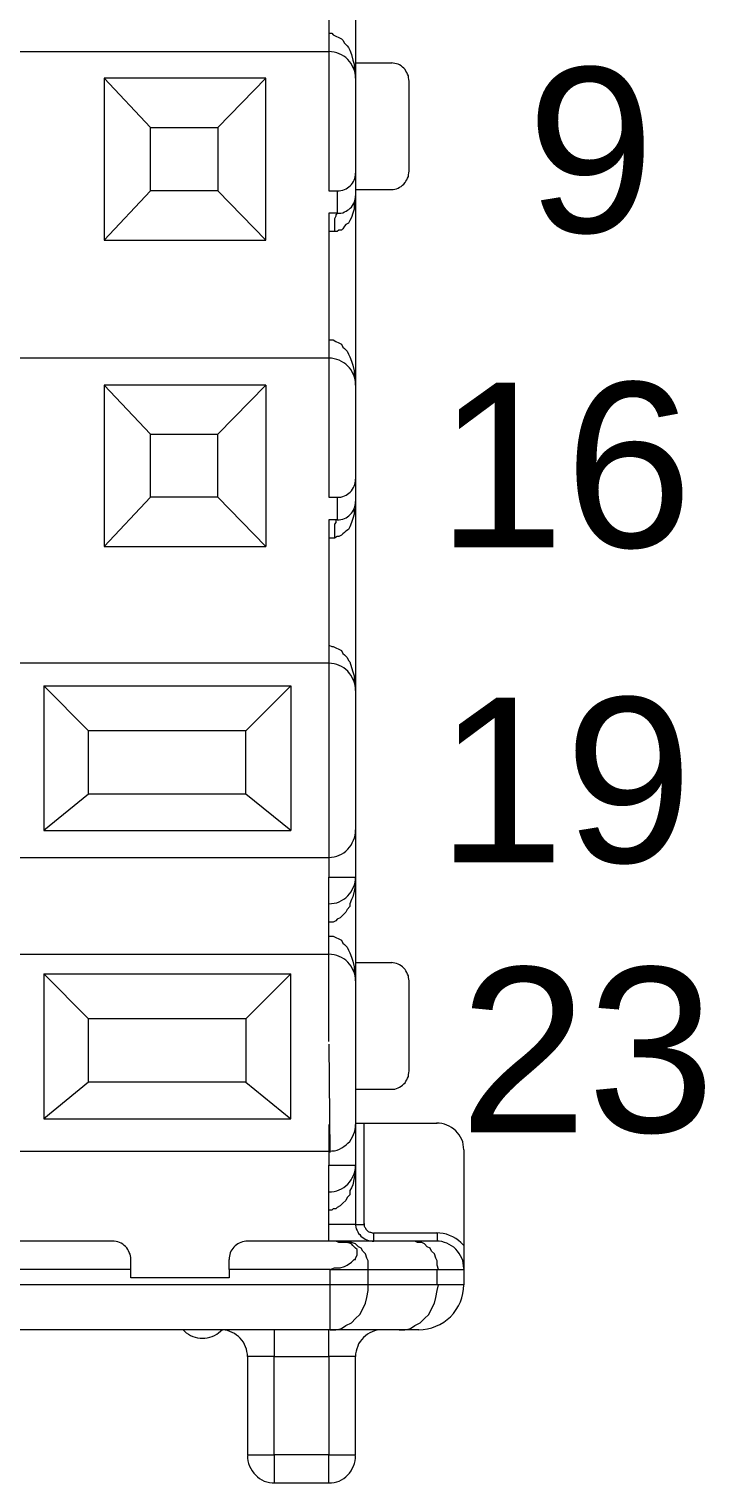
# Model space of a CAD drawing. Header units: inches. Extents: x 47316 to 59086, y 3141 to 11743.
# Drawn here: x 50875.87 to 50883.38, y 6402.54 to 6418.68 of the extents above; entities that cross this region are included whole.
import ezdxf

# ---------------------------------------------------------------- set-up
doc = ezdxf.new("R2010")
doc.units = ezdxf.units.IN
doc.header["$MEASUREMENT"] = 0
doc.styles.add('Arial_Style', font='arial.ttf')

msp = doc.modelspace()

# ---------------------------------------------------------------- linework, layer by layer
at = {"color": 0, "linetype": 'Continuous', "lineweight": 15}
for p, q in [((50879.2, 6420.026), (50879.2, 6416.888)), ((50879.497, 6419.838), (50879.497, 6409.218)), ((50879.2, 6418.638), (50879.231, 6418.638)), ((50879.231, 6418.638), (50879.247, 6418.622)), ((50879.247, 6418.622), (50879.278, 6418.606)), ((50879.278, 6418.606), (50879.309, 6418.591)), ((50879.309, 6418.591), (50879.34, 6418.575)), ((50879.34, 6418.575), (50879.356, 6418.56)), ((50879.356, 6418.56), (50879.372, 6418.528)), ((50879.372, 6418.528), (50879.403, 6418.497)), ((50859.21, 6418.435), (50879.2, 6418.435)), ((50879.228, 6418.432), (50879.2, 6418.435)), ((50879.257, 6418.429), (50879.228, 6418.432)), ((50879.286, 6418.422), (50879.257, 6418.429)), ((50879.314, 6418.411), (50879.286, 6418.422)), ((50879.34, 6418.398), (50879.314, 6418.411)), ((50879.364, 6418.385), (50879.34, 6418.398)), ((50879.387, 6418.367), (50879.364, 6418.385)), ((50879.411, 6418.346), (50879.387, 6418.367)), ((50879.403, 6418.497), (50879.418, 6418.481)), ((50879.418, 6418.481), (50879.434, 6418.45)), ((50879.434, 6418.45), (50879.45, 6418.403)), ((50879.45, 6418.403), (50879.465, 6418.341)), ((50879.429, 6418.325), (50879.411, 6418.346)), ((50879.447, 6418.302), (50879.429, 6418.325)), ((50879.46, 6418.276), (50879.447, 6418.302)), ((50879.473, 6418.25), (50879.46, 6418.276)), ((50879.465, 6418.341), (50879.481, 6418.294)), ((50879.484, 6418.224), (50879.473, 6418.25)), ((50879.481, 6418.294), (50879.481, 6418.247)), ((50879.481, 6418.247), (50879.497, 6418.216)), ((50879.491, 6418.195), (50879.484, 6418.224)), ((50879.497, 6418.31), (50879.903, 6418.31)), ((50879.497, 6418.216), (50879.497, 6418.169)), ((50879.913, 6418.307), (50879.895, 6418.31)), ((50879.931, 6418.304), (50879.913, 6418.307)), ((50879.952, 6418.299), (50879.931, 6418.304)), ((50879.968, 6418.294), (50879.952, 6418.299)), ((50879.986, 6418.286), (50879.968, 6418.294)), ((50880.002, 6418.276), (50879.986, 6418.286)), ((50880.017, 6418.263), (50880.002, 6418.276)), ((50880.033, 6418.25), (50880.017, 6418.263)), ((50880.046, 6418.234), (50880.033, 6418.25)), ((50880.056, 6418.218), (50880.046, 6418.234)), ((50880.067, 6418.203), (50880.056, 6418.218)), ((50880.075, 6418.185), (50880.067, 6418.203)), ((50878.497, 6418.138), (50876.7, 6418.138)), ((50876.7, 6418.138), (50877.215, 6417.591)), ((50876.7, 6418.138), (50876.7, 6416.341)), ((50878.497, 6418.138), (50877.965, 6417.591)), ((50878.497, 6416.341), (50878.497, 6418.138)), ((50879.494, 6418.166), (50879.491, 6418.195)), ((50879.497, 6418.138), (50879.494, 6418.166)), ((50879.497, 6418.169), (50879.497, 6418.138)), ((50880.083, 6418.164), (50880.075, 6418.185)), ((50880.085, 6418.145), (50880.083, 6418.164)), ((50880.088, 6418.125), (50880.085, 6418.145)), ((50880.09, 6418.106), (50880.088, 6418.125)), ((50880.09, 6417.106), (50880.09, 6418.106)), ((50877.215, 6417.591), (50877.965, 6417.591)), ((50877.215, 6416.888), (50877.215, 6417.591)), ((50877.965, 6417.591), (50877.965, 6416.888)), ((50879.497, 6417.065), (50879.497, 6417.083)), ((50880.083, 6417.047), (50880.085, 6417.067)), ((50880.085, 6417.067), (50880.088, 6417.086)), ((50880.088, 6417.086), (50880.09, 6417.106)), ((50879.372, 6416.903), (50879.39, 6416.911)), ((50879.39, 6416.911), (50879.405, 6416.922)), ((50879.405, 6416.922), (50879.421, 6416.932)), ((50879.421, 6416.932), (50879.437, 6416.945)), ((50879.437, 6416.945), (50879.45, 6416.958)), ((50879.45, 6416.958), (50879.463, 6416.974)), ((50879.463, 6416.974), (50879.473, 6416.992)), ((50879.473, 6416.992), (50879.481, 6417.007)), ((50879.481, 6417.007), (50879.489, 6417.026)), ((50879.489, 6417.026), (50879.491, 6417.044)), ((50879.491, 6417.044), (50879.497, 6417.065)), ((50879.913, 6416.903), (50879.931, 6416.906)), ((50879.931, 6416.906), (50879.952, 6416.911)), ((50879.952, 6416.911), (50879.968, 6416.919)), ((50879.968, 6416.919), (50879.986, 6416.927)), ((50879.986, 6416.927), (50880.002, 6416.937)), ((50880.002, 6416.937), (50880.017, 6416.95)), ((50880.017, 6416.95), (50880.033, 6416.963)), ((50880.033, 6416.963), (50880.046, 6416.979)), ((50880.046, 6416.979), (50880.056, 6416.994)), ((50880.056, 6416.994), (50880.067, 6417.01)), ((50880.067, 6417.01), (50880.075, 6417.028)), ((50880.075, 6417.028), (50880.083, 6417.047)), ((50877.215, 6416.888), (50876.7, 6416.341)), ((50877.965, 6416.888), (50877.215, 6416.888)), ((50877.965, 6416.888), (50878.497, 6416.341)), ((50879.2, 6416.888), (50879.293, 6416.888)), ((50879.293, 6416.888), (50879.314, 6416.888)), ((50879.293, 6416.888), (50879.293, 6416.638)), ((50879.314, 6416.888), (50879.333, 6416.89)), ((50879.333, 6416.89), (50879.353, 6416.895)), ((50879.353, 6416.895), (50879.372, 6416.903)), ((50879.473, 6416.742), (50879.481, 6416.757)), ((50879.481, 6416.757), (50879.489, 6416.776)), ((50879.497, 6416.763), (50879.481, 6416.731)), ((50879.489, 6416.776), (50879.491, 6416.794)), ((50879.491, 6416.794), (50879.497, 6416.815)), ((50879.497, 6416.903), (50879.903, 6416.903)), ((50879.497, 6416.841), (50879.497, 6416.794)), ((50879.497, 6416.815), (50879.497, 6416.833)), ((50879.497, 6416.794), (50879.497, 6416.763)), ((50879.895, 6416.903), (50879.913, 6416.903)), ((50879.293, 6416.638), (50879.2, 6416.638)), ((50879.2, 6416.638), (50879.2, 6413.484)), ((50879.278, 6416.606), (50879.262, 6416.575)), ((50879.293, 6416.638), (50879.278, 6416.622)), ((50879.278, 6416.622), (50879.278, 6416.606)), ((50879.293, 6416.638), (50879.314, 6416.638)), ((50879.314, 6416.638), (50879.333, 6416.64)), ((50879.333, 6416.64), (50879.353, 6416.645)), ((50879.353, 6416.645), (50879.372, 6416.653)), ((50879.372, 6416.653), (50879.39, 6416.661)), ((50879.39, 6416.661), (50879.405, 6416.672)), ((50879.405, 6416.672), (50879.421, 6416.682)), ((50879.421, 6416.682), (50879.437, 6416.695)), ((50879.45, 6416.591), (50879.434, 6416.56)), ((50879.437, 6416.695), (50879.45, 6416.708)), ((50879.45, 6416.708), (50879.463, 6416.724)), ((50879.465, 6416.638), (50879.45, 6416.591)), ((50879.463, 6416.724), (50879.473, 6416.742)), ((50879.481, 6416.685), (50879.465, 6416.638)), ((50879.481, 6416.731), (50879.481, 6416.685)), ((50879.262, 6416.435), (50879.2, 6416.435)), ((50879.262, 6416.575), (50879.262, 6416.544)), ((50879.262, 6416.544), (50879.262, 6416.513)), ((50879.262, 6416.513), (50879.262, 6416.435)), ((50879.293, 6416.435), (50879.262, 6416.435)), ((50879.309, 6416.45), (50879.293, 6416.435)), ((50879.34, 6416.45), (50879.309, 6416.45)), ((50879.356, 6416.466), (50879.34, 6416.45)), ((50879.372, 6416.497), (50879.356, 6416.466)), ((50879.387, 6416.513), (50879.372, 6416.497)), ((50879.418, 6416.528), (50879.387, 6416.513)), ((50879.434, 6416.56), (50879.418, 6416.528)), ((50876.7, 6416.341), (50878.497, 6416.341)), ((50879.2, 6415.231), (50879.231, 6415.231)), ((50879.231, 6415.231), (50879.247, 6415.231)), ((50879.247, 6415.231), (50879.278, 6415.216)), ((50879.278, 6415.216), (50879.309, 6415.2)), ((50879.309, 6415.2), (50879.34, 6415.185)), ((50879.34, 6415.185), (50879.356, 6415.153)), ((50879.356, 6415.153), (50879.372, 6415.138)), ((50879.372, 6415.138), (50879.403, 6415.106)), ((50879.2, 6415.028), (50859.21, 6415.028)), ((50879.228, 6415.028), (50879.2, 6415.028)), ((50879.257, 6415.023), (50879.228, 6415.028)), ((50879.286, 6415.015), (50879.257, 6415.023)), ((50879.314, 6415.007), (50879.286, 6415.015)), ((50879.34, 6414.994), (50879.314, 6415.007)), ((50879.364, 6414.979), (50879.34, 6414.994)), ((50879.387, 6414.961), (50879.364, 6414.979)), ((50879.403, 6415.106), (50879.418, 6415.075)), ((50879.418, 6415.075), (50879.434, 6415.044)), ((50879.434, 6415.044), (50879.45, 6414.997)), ((50879.45, 6414.997), (50879.465, 6414.95)), ((50879.411, 6414.942), (50879.387, 6414.961)), ((50879.429, 6414.922), (50879.411, 6414.942)), ((50879.447, 6414.898), (50879.429, 6414.922)), ((50879.46, 6414.872), (50879.447, 6414.898)), ((50879.473, 6414.846), (50879.46, 6414.872)), ((50879.465, 6414.95), (50879.481, 6414.888)), ((50879.484, 6414.817), (50879.473, 6414.846)), ((50879.481, 6414.888), (50879.481, 6414.856)), ((50879.481, 6414.856), (50879.497, 6414.81)), ((50879.491, 6414.791), (50879.484, 6414.817)), ((50879.497, 6414.81), (50879.497, 6414.778)), ((50878.497, 6414.731), (50876.7, 6414.731)), ((50876.7, 6414.731), (50877.215, 6414.185)), ((50876.7, 6414.731), (50876.7, 6412.937)), ((50877.965, 6414.185), (50878.497, 6414.731)), ((50878.497, 6414.731), (50878.497, 6412.937)), ((50879.494, 6414.763), (50879.491, 6414.791)), ((50879.497, 6414.731), (50879.494, 6414.763)), ((50879.497, 6414.778), (50879.497, 6414.731)), ((50877.215, 6414.185), (50877.965, 6414.185)), ((50877.215, 6413.484), (50877.215, 6414.185)), ((50877.965, 6413.484), (50877.965, 6414.185)), ((50879.497, 6413.666), (50879.497, 6413.687)), ((50879.39, 6413.507), (50879.405, 6413.518)), ((50879.405, 6413.518), (50879.421, 6413.528)), ((50879.421, 6413.528), (50879.437, 6413.541)), ((50879.437, 6413.541), (50879.45, 6413.557)), ((50879.45, 6413.557), (50879.463, 6413.573)), ((50879.463, 6413.573), (50879.473, 6413.591)), ((50879.473, 6413.591), (50879.481, 6413.609)), ((50879.481, 6413.609), (50879.489, 6413.627)), ((50879.489, 6413.627), (50879.491, 6413.645)), ((50879.491, 6413.645), (50879.497, 6413.666)), ((50877.215, 6413.484), (50876.7, 6412.937)), ((50877.965, 6413.484), (50877.215, 6413.484)), ((50878.497, 6412.937), (50877.965, 6413.484)), ((50879.2, 6413.484), (50879.293, 6413.484)), ((50879.293, 6413.484), (50879.314, 6413.484)), ((50879.293, 6413.484), (50879.293, 6413.234)), ((50879.314, 6413.484), (50879.333, 6413.487)), ((50879.333, 6413.487), (50879.353, 6413.492)), ((50879.353, 6413.492), (50879.372, 6413.5)), ((50879.372, 6413.5), (50879.39, 6413.507)), ((50879.473, 6413.341), (50879.481, 6413.359)), ((50879.481, 6413.359), (50879.489, 6413.377)), ((50879.497, 6413.359), (50879.481, 6413.328)), ((50879.489, 6413.377), (50879.491, 6413.395)), ((50879.491, 6413.395), (50879.497, 6413.416)), ((50879.497, 6413.437), (50879.497, 6413.406)), ((50879.497, 6413.416), (50879.497, 6413.437)), ((50879.497, 6413.406), (50879.497, 6413.359)), ((50879.293, 6413.234), (50879.2, 6413.234)), ((50879.2, 6413.234), (50879.2, 6409.265)), ((50879.278, 6413.203), (50879.262, 6413.187)), ((50879.293, 6413.234), (50879.278, 6413.234)), ((50879.278, 6413.234), (50879.278, 6413.218)), ((50879.278, 6413.218), (50879.278, 6413.203)), ((50879.293, 6413.234), (50879.314, 6413.234)), ((50879.314, 6413.234), (50879.333, 6413.237)), ((50879.333, 6413.237), (50879.353, 6413.242)), ((50879.353, 6413.242), (50879.372, 6413.25)), ((50879.372, 6413.25), (50879.39, 6413.257)), ((50879.39, 6413.257), (50879.405, 6413.268)), ((50879.405, 6413.268), (50879.421, 6413.278)), ((50879.421, 6413.278), (50879.437, 6413.291)), ((50879.45, 6413.203), (50879.434, 6413.156)), ((50879.437, 6413.291), (50879.45, 6413.307)), ((50879.45, 6413.307), (50879.463, 6413.323)), ((50879.465, 6413.25), (50879.45, 6413.203)), ((50879.463, 6413.323), (50879.473, 6413.341)), ((50879.481, 6413.297), (50879.465, 6413.25)), ((50879.481, 6413.328), (50879.481, 6413.297)), ((50879.262, 6413.031), (50879.2, 6413.031)), ((50879.262, 6413.187), (50879.262, 6413.172)), ((50879.262, 6413.172), (50879.262, 6413.14)), ((50879.262, 6413.14), (50879.262, 6413.125)), ((50879.262, 6413.125), (50879.262, 6413.093)), ((50879.262, 6413.093), (50879.262, 6413.062)), ((50879.262, 6413.062), (50879.262, 6413.031)), ((50879.293, 6413.047), (50879.262, 6413.031)), ((50879.309, 6413.047), (50879.293, 6413.047)), ((50879.34, 6413.062), (50879.309, 6413.047)), ((50879.356, 6413.078), (50879.34, 6413.062)), ((50879.372, 6413.093), (50879.356, 6413.078)), ((50879.387, 6413.109), (50879.372, 6413.093)), ((50879.418, 6413.125), (50879.387, 6413.109)), ((50879.434, 6413.156), (50879.418, 6413.125)), ((50876.7, 6412.937), (50878.497, 6412.937)), ((50879.2, 6411.843), (50879.231, 6411.828)), ((50879.231, 6411.828), (50879.247, 6411.828)), ((50879.247, 6411.828), (50879.278, 6411.812)), ((50879.278, 6411.812), (50879.309, 6411.797)), ((50879.309, 6411.797), (50879.34, 6411.781)), ((50879.34, 6411.781), (50879.356, 6411.75)), ((50879.356, 6411.75), (50879.372, 6411.734)), ((50879.2, 6411.64), (50875.593, 6411.64)), ((50879.228, 6411.638), (50879.2, 6411.64)), ((50879.257, 6411.635), (50879.228, 6411.638)), ((50879.286, 6411.627), (50879.257, 6411.635)), ((50879.314, 6411.617), (50879.286, 6411.627)), ((50879.34, 6411.604), (50879.314, 6411.617)), ((50879.364, 6411.588), (50879.34, 6411.604)), ((50879.387, 6411.57), (50879.364, 6411.588)), ((50879.372, 6411.734), (50879.403, 6411.703)), ((50879.403, 6411.703), (50879.418, 6411.672)), ((50879.418, 6411.672), (50879.434, 6411.656)), ((50879.434, 6411.656), (50879.45, 6411.593)), ((50879.45, 6411.593), (50879.465, 6411.547)), ((50879.411, 6411.552), (50879.387, 6411.57)), ((50879.429, 6411.528), (50879.411, 6411.552)), ((50879.447, 6411.505), (50879.429, 6411.528)), ((50879.46, 6411.479), (50879.447, 6411.505)), ((50879.473, 6411.453), (50879.46, 6411.479)), ((50879.465, 6411.547), (50879.481, 6411.5)), ((50879.484, 6411.424), (50879.473, 6411.453)), ((50879.481, 6411.5), (50879.481, 6411.453)), ((50879.481, 6411.453), (50879.497, 6411.422)), ((50879.491, 6411.395), (50879.484, 6411.424)), ((50879.497, 6411.422), (50879.497, 6411.375)), ((50876.528, 6410.89), (50876.03, 6411.39)), ((50876.03, 6411.39), (50878.778, 6411.39)), ((50876.03, 6411.39), (50876.03, 6409.781)), ((50878.278, 6410.89), (50878.778, 6411.39)), ((50878.778, 6411.39), (50878.778, 6409.781)), ((50879.494, 6411.364), (50879.491, 6411.395)), ((50879.497, 6411.336), (50879.494, 6411.364)), ((50879.497, 6411.375), (50879.497, 6411.343)), ((50878.278, 6410.89), (50876.528, 6410.89)), ((50876.528, 6410.187), (50876.528, 6410.89)), ((50878.278, 6410.187), (50878.278, 6410.89)), ((50876.528, 6410.187), (50876.03, 6409.781)), ((50878.278, 6410.187), (50876.528, 6410.187)), ((50878.778, 6409.781), (50878.278, 6410.187)), ((50876.03, 6409.781), (50878.778, 6409.781)), ((50879.447, 6409.619), (50879.46, 6409.645)), ((50879.46, 6409.645), (50879.473, 6409.674)), ((50879.473, 6409.674), (50879.484, 6409.7)), ((50879.484, 6409.7), (50879.491, 6409.729)), ((50879.491, 6409.729), (50879.494, 6409.76)), ((50879.494, 6409.76), (50879.497, 6409.789)), ((50875.593, 6409.484), (50879.2, 6409.484)), ((50879.2, 6409.484), (50879.228, 6409.487)), ((50879.228, 6409.487), (50879.257, 6409.492)), ((50879.257, 6409.492), (50879.286, 6409.497)), ((50879.286, 6409.497), (50879.314, 6409.507)), ((50879.314, 6409.507), (50879.34, 6409.52)), ((50879.34, 6409.52), (50879.364, 6409.536)), ((50879.364, 6409.536), (50879.387, 6409.554)), ((50879.387, 6409.554), (50879.411, 6409.575)), ((50879.411, 6409.575), (50879.429, 6409.596)), ((50879.429, 6409.596), (50879.447, 6409.619)), ((50879.2, 6409.265), (50879.497, 6409.265)), ((50879.2, 6408.408), (50879.2, 6409.265)), ((50879.473, 6409.153), (50879.484, 6409.179)), ((50879.497, 6409.187), (50879.481, 6409.109)), ((50879.484, 6409.179), (50879.491, 6409.208)), ((50879.491, 6409.208), (50879.494, 6409.237)), ((50879.494, 6409.237), (50879.497, 6409.265)), ((50879.497, 6409.265), (50879.497, 6409.187)), ((50879.497, 6409.265), (50879.497, 6406.018)), ((50879.314, 6408.992), (50879.34, 6409.005)), ((50879.34, 6409.005), (50879.364, 6409.02)), ((50879.364, 6409.02), (50879.387, 6409.036)), ((50879.387, 6409.036), (50879.411, 6409.057)), ((50879.411, 6409.057), (50879.429, 6409.078)), ((50879.429, 6409.078), (50879.447, 6409.101)), ((50879.45, 6409.015), (50879.434, 6408.968)), ((50879.447, 6409.101), (50879.46, 6409.127)), ((50879.465, 6409.047), (50879.45, 6409.015)), ((50879.46, 6409.127), (50879.473, 6409.153)), ((50879.481, 6409.109), (50879.465, 6409.047)), ((50879.2, 6408.968), (50879.228, 6408.971)), ((50879.228, 6408.971), (50879.257, 6408.976)), ((50879.257, 6408.976), (50879.286, 6408.981)), ((50879.286, 6408.981), (50879.314, 6408.992)), ((50879.356, 6408.843), (50879.325, 6408.812)), ((50879.387, 6408.875), (50879.356, 6408.843)), ((50879.403, 6408.906), (50879.387, 6408.875)), ((50879.434, 6408.937), (50879.403, 6408.906)), ((50879.434, 6408.968), (50879.434, 6408.937)), ((50879.215, 6408.765), (50879.2, 6408.765)), ((50879.231, 6408.765), (50879.215, 6408.765)), ((50879.247, 6408.765), (50879.231, 6408.765)), ((50879.278, 6408.781), (50879.247, 6408.765)), ((50879.293, 6408.797), (50879.278, 6408.781)), ((50879.325, 6408.812), (50879.293, 6408.797)), ((50879.2, 6408.609), (50879.231, 6408.609)), ((50879.231, 6408.609), (50879.247, 6408.609)), ((50879.247, 6408.609), (50879.278, 6408.596)), ((50879.278, 6408.596), (50879.309, 6408.58)), ((50879.309, 6408.58), (50879.34, 6408.565)), ((50879.34, 6408.565), (50879.356, 6408.533)), ((50879.356, 6408.533), (50879.372, 6408.518)), ((50879.372, 6408.518), (50879.403, 6408.487)), ((50872.702, 6408.408), (50879.2, 6408.408)), ((50879.228, 6408.406), (50879.2, 6408.408)), ((50879.2, 6407.44), (50879.2, 6408.408)), ((50879.257, 6408.401), (50879.228, 6408.406)), ((50879.286, 6408.395), (50879.257, 6408.401)), ((50879.314, 6408.385), (50879.286, 6408.395)), ((50879.34, 6408.372), (50879.314, 6408.385)), ((50879.364, 6408.356), (50879.34, 6408.372)), ((50879.387, 6408.341), (50879.364, 6408.356)), ((50879.403, 6408.487), (50879.418, 6408.455)), ((50879.418, 6408.455), (50879.434, 6408.424)), ((50879.434, 6408.424), (50879.45, 6408.377)), ((50879.45, 6408.377), (50879.465, 6408.33)), ((50876.528, 6407.69), (50876.03, 6408.19)), ((50876.03, 6408.19), (50878.778, 6408.19)), ((50876.03, 6408.19), (50876.03, 6406.58)), ((50878.778, 6408.19), (50878.278, 6407.69)), ((50878.778, 6406.58), (50878.778, 6408.19)), ((50879.411, 6408.32), (50879.387, 6408.341)), ((50879.429, 6408.299), (50879.411, 6408.32)), ((50879.447, 6408.276), (50879.429, 6408.299)), ((50879.46, 6408.25), (50879.447, 6408.276)), ((50879.473, 6408.224), (50879.46, 6408.25)), ((50879.465, 6408.33), (50879.481, 6408.268)), ((50879.484, 6408.198), (50879.473, 6408.224)), ((50879.481, 6408.268), (50879.481, 6408.237)), ((50879.481, 6408.237), (50879.497, 6408.19)), ((50879.491, 6408.169), (50879.484, 6408.198)), ((50879.497, 6408.315), (50879.903, 6408.315)), ((50879.497, 6408.19), (50879.497, 6408.158)), ((50879.913, 6408.312), (50879.895, 6408.315)), ((50879.931, 6408.31), (50879.913, 6408.312)), ((50879.952, 6408.304), (50879.931, 6408.31)), ((50879.968, 6408.299), (50879.952, 6408.304)), ((50879.986, 6408.289), (50879.968, 6408.299)), ((50880.002, 6408.278), (50879.986, 6408.289)), ((50880.017, 6408.268), (50880.002, 6408.278)), ((50880.033, 6408.255), (50880.017, 6408.268)), ((50880.046, 6408.239), (50880.033, 6408.255)), ((50880.056, 6408.224), (50880.046, 6408.239)), ((50880.067, 6408.205), (50880.056, 6408.224)), ((50880.075, 6408.187), (50880.067, 6408.205)), ((50880.083, 6408.169), (50880.075, 6408.187)), ((50879.494, 6408.14), (50879.491, 6408.169)), ((50879.497, 6408.112), (50879.494, 6408.14)), ((50879.497, 6408.158), (50879.497, 6408.112)), ((50880.085, 6408.151), (50880.083, 6408.169)), ((50880.088, 6408.13), (50880.085, 6408.151)), ((50880.09, 6408.112), (50880.088, 6408.13)), ((50880.09, 6407.112), (50880.09, 6408.112)), ((50878.278, 6407.69), (50876.528, 6407.69)), ((50876.528, 6406.987), (50876.528, 6407.69)), ((50878.278, 6407.69), (50878.278, 6406.987)), ((50879.2, 6407.408), (50879.21, 6406.208)), ((50880.083, 6407.052), (50880.085, 6407.073)), ((50880.085, 6407.073), (50880.088, 6407.091)), ((50880.088, 6407.091), (50880.09, 6407.112)), ((50876.528, 6406.987), (50876.03, 6406.58)), ((50878.278, 6406.987), (50876.528, 6406.987)), ((50878.278, 6406.987), (50878.778, 6406.58)), ((50879.497, 6406.908), (50879.903, 6406.908)), ((50879.895, 6406.908), (50879.913, 6406.908)), ((50879.913, 6406.908), (50879.931, 6406.911)), ((50879.931, 6406.911), (50879.952, 6406.916)), ((50879.952, 6406.916), (50879.968, 6406.924)), ((50879.968, 6406.924), (50879.986, 6406.932)), ((50879.986, 6406.932), (50880.002, 6406.942)), ((50880.002, 6406.942), (50880.017, 6406.955)), ((50880.017, 6406.955), (50880.033, 6406.968)), ((50880.033, 6406.968), (50880.046, 6406.981)), ((50880.046, 6406.981), (50880.056, 6406.997)), ((50880.056, 6406.997), (50880.067, 6407.015)), ((50880.067, 6407.015), (50880.075, 6407.033)), ((50880.075, 6407.033), (50880.083, 6407.052)), ((50876.03, 6406.58), (50878.778, 6406.58)), ((50879.2, 6406.518), (50879.2, 6406.065)), ((50879.473, 6406.406), (50879.484, 6406.432)), ((50879.484, 6406.432), (50879.491, 6406.461)), ((50879.491, 6406.461), (50879.494, 6406.489)), ((50879.494, 6406.489), (50879.497, 6406.518)), ((50879.497, 6406.533), (50880.403, 6406.533)), ((50879.59, 6405.408), (50879.59, 6406.533)), ((50880.424, 6406.531), (50880.395, 6406.533)), ((50880.455, 6406.528), (50880.424, 6406.531)), ((50880.484, 6406.52), (50880.455, 6406.528)), ((50880.51, 6406.51), (50880.484, 6406.52)), ((50880.538, 6406.497), (50880.51, 6406.51)), ((50880.564, 6406.484), (50880.538, 6406.497)), ((50880.588, 6406.466), (50880.564, 6406.484)), ((50880.609, 6406.448), (50880.588, 6406.466)), ((50880.629, 6406.424), (50880.609, 6406.448)), ((50880.648, 6406.401), (50880.629, 6406.424)), ((50879.317, 6406.244), (50879.343, 6406.257)), ((50879.343, 6406.257), (50879.366, 6406.273)), ((50879.366, 6406.273), (50879.39, 6406.291)), ((50879.39, 6406.291), (50879.411, 6406.31)), ((50879.411, 6406.31), (50879.431, 6406.33)), ((50879.431, 6406.33), (50879.447, 6406.354)), ((50879.447, 6406.354), (50879.463, 6406.38)), ((50879.463, 6406.38), (50879.473, 6406.406)), ((50880.663, 6406.377), (50880.648, 6406.401)), ((50880.676, 6406.351), (50880.663, 6406.377)), ((50880.687, 6406.323), (50880.676, 6406.351)), ((50880.692, 6406.294), (50880.687, 6406.323)), ((50880.697, 6406.265), (50880.692, 6406.294)), ((50880.7, 6406.237), (50880.697, 6406.265)), ((50872.702, 6406.221), (50879.2, 6406.221)), ((50879.205, 6406.221), (50879.234, 6406.224)), ((50879.234, 6406.224), (50879.262, 6406.226)), ((50879.262, 6406.226), (50879.291, 6406.234)), ((50879.291, 6406.234), (50879.317, 6406.244)), ((50880.7, 6406.237), (50880.7, 6404.737)), ((50879.2, 6405.221), (50879.2, 6406.065)), ((50879.2, 6406.065), (50879.497, 6406.065)), ((50879.447, 6405.901), (50879.46, 6405.924)), ((50879.46, 6405.924), (50879.473, 6405.95)), ((50879.481, 6405.924), (50879.465, 6405.846)), ((50879.473, 6405.95), (50879.484, 6405.979)), ((50879.497, 6405.987), (50879.481, 6405.924)), ((50879.484, 6405.979), (50879.491, 6406.007)), ((50879.491, 6406.007), (50879.494, 6406.036)), ((50879.494, 6406.036), (50879.497, 6406.065)), ((50879.497, 6406.065), (50879.497, 6405.987)), ((50879.497, 6406.065), (50879.497, 6405.408)), ((50879.2, 6405.768), (50879.228, 6405.77)), ((50879.228, 6405.77), (50879.257, 6405.773)), ((50879.257, 6405.773), (50879.286, 6405.781)), ((50879.286, 6405.781), (50879.314, 6405.791)), ((50879.314, 6405.791), (50879.34, 6405.802)), ((50879.34, 6405.802), (50879.364, 6405.817)), ((50879.364, 6405.817), (50879.387, 6405.836)), ((50879.387, 6405.836), (50879.411, 6405.854)), ((50879.411, 6405.854), (50879.429, 6405.877)), ((50879.429, 6405.877), (50879.447, 6405.901)), ((50879.45, 6405.815), (50879.434, 6405.783)), ((50879.434, 6405.783), (50879.434, 6405.737)), ((50879.465, 6405.846), (50879.45, 6405.815)), ((50879.325, 6405.612), (50879.293, 6405.596)), ((50879.356, 6405.643), (50879.325, 6405.612)), ((50879.387, 6405.674), (50879.356, 6405.643)), ((50879.403, 6405.705), (50879.387, 6405.674)), ((50879.434, 6405.737), (50879.403, 6405.705)), ((50879.215, 6405.565), (50879.2, 6405.565)), ((50879.231, 6405.565), (50879.215, 6405.565)), ((50879.247, 6405.58), (50879.231, 6405.565)), ((50879.278, 6405.58), (50879.247, 6405.58)), ((50879.293, 6405.596), (50879.278, 6405.58)), ((50879.497, 6405.408), (50879.2, 6405.408)), ((50879.497, 6405.416), (50879.497, 6405.398)), ((50879.497, 6405.408), (50879.59, 6405.408)), ((50879.497, 6405.398), (50879.499, 6405.377)), ((50879.499, 6405.377), (50879.504, 6405.359)), ((50879.504, 6405.359), (50879.512, 6405.341)), ((50879.512, 6405.341), (50879.52, 6405.325)), ((50879.52, 6405.325), (50879.53, 6405.307)), ((50879.53, 6405.307), (50879.543, 6405.294)), ((50879.543, 6405.294), (50879.556, 6405.278)), ((50879.556, 6405.278), (50879.569, 6405.265)), ((50879.59, 6405.416), (50879.59, 6405.406)), ((50879.59, 6405.406), (50879.593, 6405.398)), ((50879.593, 6405.398), (50879.593, 6405.388)), ((50879.593, 6405.388), (50879.596, 6405.38)), ((50879.596, 6405.38), (50879.601, 6405.372)), ((50879.601, 6405.372), (50879.606, 6405.364)), ((50879.606, 6405.364), (50879.611, 6405.356)), ((50879.611, 6405.356), (50879.616, 6405.349)), ((50879.616, 6405.349), (50879.624, 6405.341)), ((50879.624, 6405.341), (50879.629, 6405.336)), ((50879.629, 6405.336), (50879.637, 6405.33)), ((50879.637, 6405.33), (50879.645, 6405.325)), ((50879.645, 6405.325), (50879.655, 6405.323)), ((50879.655, 6405.323), (50879.663, 6405.32)), ((50879.663, 6405.32), (50879.674, 6405.317)), ((50879.674, 6405.317), (50879.681, 6405.315)), ((50879.681, 6405.315), (50879.692, 6405.315)), ((50879.7, 6405.221), (50879.7, 6405.315)), ((50879.7, 6405.315), (50880.403, 6405.315)), ((50880.431, 6405.312), (50880.395, 6405.315)), ((50880.403, 6405.315), (50880.403, 6405.221)), ((50880.471, 6405.307), (50880.431, 6405.312)), ((50880.507, 6405.299), (50880.471, 6405.307)), ((50880.541, 6405.286), (50880.507, 6405.299)), ((50880.577, 6405.27), (50880.541, 6405.286)), ((50876.793, 6405.221), (50874.796, 6405.221)), ((50876.814, 6405.221), (50876.793, 6405.221)), ((50876.835, 6405.218), (50876.814, 6405.221)), ((50876.853, 6405.213), (50876.835, 6405.218)), ((50876.872, 6405.205), (50876.853, 6405.213)), ((50876.89, 6405.198), (50876.872, 6405.205)), ((50876.908, 6405.187), (50876.89, 6405.198)), ((50876.924, 6405.174), (50876.908, 6405.187)), ((50876.937, 6405.161), (50876.924, 6405.174)), ((50876.952, 6405.148), (50876.937, 6405.161)), ((50876.963, 6405.13), (50876.952, 6405.148)), ((50876.973, 6405.114), (50876.963, 6405.13)), ((50878.122, 6405.125), (50878.111, 6405.109)), ((50878.132, 6405.14), (50878.122, 6405.125)), ((50878.142, 6405.156), (50878.132, 6405.14)), ((50878.158, 6405.169), (50878.142, 6405.156)), ((50878.171, 6405.179), (50878.158, 6405.169)), ((50878.187, 6405.19), (50878.171, 6405.179)), ((50878.202, 6405.2), (50878.187, 6405.19)), ((50878.221, 6405.208), (50878.202, 6405.2)), ((50878.239, 6405.213), (50878.221, 6405.208)), ((50878.257, 6405.218), (50878.239, 6405.213)), ((50878.275, 6405.221), (50878.257, 6405.218)), ((50878.293, 6405.221), (50878.275, 6405.221)), ((50880.403, 6405.221), (50878.293, 6405.221)), ((50879.278, 6405.221), (50879.215, 6405.221)), ((50879.309, 6405.205), (50879.278, 6405.221)), ((50879.34, 6405.205), (50879.309, 6405.205)), ((50879.372, 6405.205), (50879.34, 6405.205)), ((50879.403, 6405.205), (50879.372, 6405.205)), ((50879.418, 6405.205), (50879.387, 6405.221)), ((50879.45, 6405.19), (50879.403, 6405.205)), ((50879.45, 6405.205), (50879.418, 6405.205)), ((50879.497, 6405.19), (50879.45, 6405.205)), ((50879.465, 6405.174), (50879.45, 6405.19)), ((50879.481, 6405.158), (50879.465, 6405.174)), ((50879.497, 6405.143), (50879.481, 6405.158)), ((50879.528, 6405.158), (50879.497, 6405.19)), ((50879.512, 6405.127), (50879.497, 6405.143)), ((50879.512, 6405.096), (50879.512, 6405.127)), ((50879.559, 6405.143), (50879.528, 6405.158)), ((50879.575, 6405.112), (50879.559, 6405.143)), ((50879.569, 6405.265), (50879.588, 6405.255)), ((50879.588, 6405.255), (50879.603, 6405.244)), ((50879.603, 6405.244), (50879.622, 6405.237)), ((50879.622, 6405.237), (50879.64, 6405.229)), ((50879.64, 6405.229), (50879.661, 6405.226)), ((50879.661, 6405.226), (50879.679, 6405.221)), ((50879.679, 6405.221), (50879.7, 6405.221)), ((50880.184, 6405.205), (50880.153, 6405.221)), ((50880.231, 6405.205), (50880.184, 6405.205)), ((50880.262, 6405.19), (50880.231, 6405.205)), ((50880.293, 6405.158), (50880.262, 6405.19)), ((50880.325, 6405.143), (50880.293, 6405.158)), ((50880.34, 6405.112), (50880.325, 6405.143)), ((50880.424, 6405.221), (50880.395, 6405.221)), ((50880.455, 6405.216), (50880.424, 6405.221)), ((50880.484, 6405.208), (50880.455, 6405.216)), ((50880.51, 6405.198), (50880.484, 6405.208)), ((50880.538, 6405.185), (50880.51, 6405.198)), ((50880.564, 6405.169), (50880.538, 6405.185)), ((50880.588, 6405.153), (50880.564, 6405.169)), ((50880.609, 6405.252), (50880.577, 6405.27)), ((50880.609, 6405.132), (50880.588, 6405.153)), ((50880.64, 6405.229), (50880.609, 6405.252)), ((50880.629, 6405.109), (50880.609, 6405.132)), ((50880.668, 6405.205), (50880.64, 6405.229)), ((50880.694, 6405.177), (50880.668, 6405.205)), ((50876.981, 6405.096), (50876.973, 6405.114)), ((50876.989, 6405.078), (50876.981, 6405.096)), ((50876.994, 6405.057), (50876.989, 6405.078)), ((50876.997, 6405.039), (50876.994, 6405.057)), ((50876.997, 6405.018), (50876.997, 6405.039)), ((50876.997, 6404.815), (50876.997, 6405.018)), ((50878.093, 6405.054), (50878.09, 6405.036)), ((50878.09, 6405.036), (50878.09, 6405.018)), ((50878.09, 6404.908), (50878.09, 6405.018)), ((50878.098, 6405.073), (50878.093, 6405.054)), ((50878.103, 6405.091), (50878.098, 6405.073)), ((50878.111, 6405.109), (50878.103, 6405.091)), ((50879.372, 6404.94), (50879.403, 6404.955)), ((50879.403, 6404.955), (50879.45, 6404.987)), ((50879.45, 6404.987), (50879.465, 6405.002)), ((50879.465, 6405.002), (50879.481, 6405.018)), ((50879.481, 6405.018), (50879.497, 6405.018)), ((50879.497, 6405.033), (50879.512, 6405.065)), ((50879.497, 6405.018), (50879.497, 6405.033)), ((50879.512, 6405.08), (50879.512, 6405.096)), ((50879.512, 6405.065), (50879.512, 6405.08)), ((50879.606, 6405.08), (50879.575, 6405.112)), ((50879.622, 6405.033), (50879.606, 6405.08)), ((50879.637, 6405.002), (50879.622, 6405.033)), ((50879.637, 6404.955), (50879.637, 6405.002)), ((50879.637, 6404.908), (50879.637, 6404.955)), ((50880.372, 6405.08), (50880.34, 6405.112)), ((50880.387, 6405.033), (50880.372, 6405.08)), ((50880.403, 6405.002), (50880.387, 6405.033)), ((50880.403, 6404.955), (50880.403, 6405.002)), ((50880.418, 6404.908), (50880.403, 6404.955)), ((50880.648, 6405.086), (50880.629, 6405.109)), ((50880.663, 6405.06), (50880.648, 6405.086)), ((50880.676, 6405.033), (50880.663, 6405.06)), ((50880.687, 6405.005), (50880.676, 6405.033)), ((50880.692, 6404.976), (50880.687, 6405.005)), ((50880.697, 6404.948), (50880.692, 6404.976)), ((50876.997, 6404.908), (50874.593, 6404.908)), ((50878.09, 6404.815), (50876.997, 6404.815)), ((50879.215, 6404.908), (50878.09, 6404.908)), ((50878.09, 6404.908), (50878.09, 6404.815)), ((50879.215, 6404.908), (50879.262, 6404.924)), ((50879.215, 6404.737), (50879.215, 6404.908)), ((50879.215, 6404.908), (50879.637, 6404.908)), ((50879.262, 6404.924), (50879.325, 6404.924)), ((50879.325, 6404.924), (50879.372, 6404.94)), ((50879.637, 6404.737), (50879.637, 6404.908)), ((50879.637, 6404.908), (50880.403, 6404.908)), ((50880.403, 6404.737), (50880.403, 6404.908)), ((50880.403, 6404.908), (50880.7, 6404.908)), ((50880.7, 6404.916), (50880.697, 6404.948)), ((50879.215, 6404.737), (50859.194, 6404.737)), ((50879.637, 6404.737), (50879.215, 6404.737)), ((50879.215, 6404.237), (50879.215, 6404.737)), ((50879.622, 6404.596), (50879.637, 6404.674)), ((50879.637, 6404.674), (50879.637, 6404.737)), ((50880.403, 6404.737), (50879.637, 6404.737)), ((50880.387, 6404.596), (50880.403, 6404.674)), ((50880.403, 6404.674), (50880.418, 6404.737)), ((50880.7, 6404.737), (50880.403, 6404.737)), ((50880.676, 6404.591), (50880.689, 6404.64)), ((50880.689, 6404.64), (50880.697, 6404.687)), ((50880.697, 6404.687), (50880.7, 6404.737)), ((50879.543, 6404.408), (50879.575, 6404.471)), ((50879.575, 6404.471), (50879.606, 6404.533)), ((50879.606, 6404.533), (50879.622, 6404.596)), ((50880.309, 6404.408), (50880.34, 6404.471)), ((50880.34, 6404.471), (50880.372, 6404.533)), ((50880.372, 6404.533), (50880.387, 6404.596)), ((50880.614, 6404.461), (50880.64, 6404.502)), ((50880.64, 6404.502), (50880.661, 6404.547)), ((50880.661, 6404.547), (50880.676, 6404.591)), ((50879.387, 6404.283), (50879.45, 6404.315)), ((50879.45, 6404.315), (50879.497, 6404.362)), ((50879.497, 6404.362), (50879.543, 6404.408)), ((50880.153, 6404.283), (50880.215, 6404.315)), ((50880.215, 6404.315), (50880.262, 6404.362)), ((50880.262, 6404.362), (50880.309, 6404.408)), ((50880.434, 6404.297), (50880.476, 6404.323)), ((50880.476, 6404.323), (50880.515, 6404.351)), ((50880.515, 6404.351), (50880.551, 6404.382)), ((50880.551, 6404.382), (50880.585, 6404.419)), ((50880.585, 6404.419), (50880.614, 6404.461)), ((50879.215, 6404.237), (50859.194, 6404.237)), ((50877.575, 6404.242), (50877.593, 6404.221)), ((50877.593, 6404.221), (50877.614, 6404.205)), ((50877.614, 6404.205), (50877.637, 6404.19)), ((50877.637, 6404.19), (50877.661, 6404.174)), ((50877.661, 6404.174), (50877.687, 6404.164)), ((50877.687, 6404.164), (50877.713, 6404.156)), ((50877.713, 6404.156), (50877.739, 6404.148)), ((50877.739, 6404.148), (50877.767, 6404.145)), ((50877.822, 6404.145), (50877.848, 6404.148)), ((50877.848, 6404.148), (50877.877, 6404.156)), ((50877.877, 6404.156), (50877.903, 6404.164)), ((50877.903, 6404.164), (50877.926, 6404.174)), ((50877.926, 6404.174), (50877.952, 6404.19)), ((50877.952, 6404.19), (50877.973, 6404.205)), ((50877.973, 6404.205), (50877.994, 6404.221)), ((50877.994, 6404.221), (50878.015, 6404.242)), ((50878.046, 6404.234), (50878.017, 6404.237)), ((50878.072, 6404.229), (50878.046, 6404.234)), ((50878.098, 6404.218), (50878.072, 6404.229)), ((50878.124, 6404.208), (50878.098, 6404.218)), ((50878.15, 6404.195), (50878.124, 6404.208)), ((50878.174, 6404.179), (50878.15, 6404.195)), ((50878.194, 6404.164), (50878.174, 6404.179)), ((50878.213, 6404.143), (50878.194, 6404.164)), ((50878.59, 6404.237), (50878.59, 6403.94)), ((50879.2, 6403.94), (50879.2, 6404.237)), ((50879.215, 6404.237), (50879.278, 6404.237)), ((50880.2, 6404.237), (50879.215, 6404.237)), ((50879.278, 6404.237), (50879.34, 6404.252)), ((50879.34, 6404.252), (50879.387, 6404.283)), ((50879.583, 6404.151), (50879.564, 6404.13)), ((50879.606, 6404.169), (50879.583, 6404.151)), ((50879.629, 6404.187), (50879.606, 6404.169)), ((50879.653, 6404.203), (50879.629, 6404.187)), ((50879.679, 6404.216), (50879.653, 6404.203)), ((50879.708, 6404.224), (50879.679, 6404.216)), ((50879.736, 6404.231), (50879.708, 6404.224)), ((50879.765, 6404.237), (50879.736, 6404.231)), ((50879.793, 6404.237), (50879.765, 6404.237)), ((50879.981, 6404.237), (50880.043, 6404.237)), ((50880.043, 6404.237), (50880.106, 6404.252)), ((50880.106, 6404.252), (50880.153, 6404.283)), ((50880.2, 6404.237), (50880.249, 6404.239)), ((50880.249, 6404.239), (50880.296, 6404.247)), ((50880.296, 6404.247), (50880.343, 6404.26)), ((50880.343, 6404.26), (50880.39, 6404.276)), ((50880.39, 6404.276), (50880.434, 6404.297)), ((50877.767, 6404.145), (50877.793, 6404.143)), ((50877.793, 6404.143), (50877.822, 6404.145)), ((50878.231, 6404.122), (50878.213, 6404.143)), ((50878.249, 6404.099), (50878.231, 6404.122)), ((50878.262, 6404.075), (50878.249, 6404.099)), ((50878.273, 6404.049), (50878.262, 6404.075)), ((50878.283, 6404.023), (50878.273, 6404.049)), ((50878.288, 6403.997), (50878.283, 6404.023)), ((50878.293, 6403.968), (50878.288, 6403.997)), ((50879.502, 6404), (50879.497, 6403.971)), ((50879.51, 6404.026), (50879.502, 6404)), ((50879.52, 6404.054), (50879.51, 6404.026)), ((50879.53, 6404.08), (50879.52, 6404.054)), ((50879.546, 6404.106), (50879.53, 6404.08)), ((50879.564, 6404.13), (50879.546, 6404.106)), ((50878.293, 6403.94), (50878.293, 6403.968)), ((50878.59, 6403.94), (50878.293, 6403.94)), ((50878.293, 6403.94), (50878.293, 6402.849)), ((50878.59, 6403.94), (50879.2, 6403.94)), ((50878.59, 6402.849), (50878.59, 6403.94)), ((50879.2, 6403.94), (50879.2, 6402.849)), ((50879.497, 6403.94), (50879.2, 6403.94)), ((50879.497, 6403.971), (50879.497, 6403.94)), ((50879.497, 6402.849), (50879.497, 6403.94)), ((50878.293, 6402.849), (50878.59, 6402.849)), ((50878.293, 6402.841), (50878.296, 6402.81)), ((50878.296, 6402.81), (50878.299, 6402.781)), ((50878.299, 6402.781), (50878.306, 6402.752)), ((50878.306, 6402.752), (50878.317, 6402.724)), ((50878.317, 6402.724), (50878.33, 6402.695)), ((50878.33, 6402.695), (50878.346, 6402.672)), ((50878.59, 6402.849), (50878.59, 6402.536)), ((50879.2, 6402.849), (50878.59, 6402.849)), ((50879.2, 6402.849), (50879.497, 6402.849)), ((50879.2, 6402.536), (50879.2, 6402.849)), ((50879.447, 6402.672), (50879.46, 6402.695)), ((50879.46, 6402.695), (50879.473, 6402.724)), ((50879.473, 6402.724), (50879.484, 6402.752)), ((50879.484, 6402.752), (50879.491, 6402.781)), ((50879.491, 6402.781), (50879.494, 6402.81)), ((50879.494, 6402.81), (50879.497, 6402.841)), ((50878.346, 6402.672), (50878.364, 6402.645)), ((50878.364, 6402.645), (50878.382, 6402.625)), ((50878.382, 6402.625), (50878.405, 6402.604)), ((50878.405, 6402.604), (50878.429, 6402.586)), ((50878.429, 6402.586), (50878.455, 6402.57)), ((50878.455, 6402.57), (50878.481, 6402.557)), ((50878.481, 6402.557), (50878.51, 6402.549)), ((50878.51, 6402.549), (50878.538, 6402.541)), ((50878.538, 6402.541), (50878.569, 6402.536)), ((50878.569, 6402.536), (50878.598, 6402.536)), ((50878.59, 6402.536), (50879.2, 6402.536)), ((50879.2, 6402.536), (50879.228, 6402.536)), ((50879.228, 6402.536), (50879.257, 6402.541)), ((50879.257, 6402.541), (50879.286, 6402.549)), ((50879.286, 6402.549), (50879.314, 6402.557)), ((50879.314, 6402.557), (50879.34, 6402.57)), ((50879.34, 6402.57), (50879.364, 6402.586)), ((50879.364, 6402.586), (50879.387, 6402.604)), ((50879.387, 6402.604), (50879.411, 6402.625)), ((50879.411, 6402.625), (50879.429, 6402.645)), ((50879.429, 6402.645), (50879.447, 6402.672))]:
    msp.add_line(p, q, dxfattribs=at)

# ---------------------------------------------------------------- texts
at = {"color": 0, "linetype": 'Continuous', "lineweight": 15, "style": 'Arial_Style'}
for s, height, p in [('9', 1.829, (50881.4, 6416.427)), ('16', 1.8291, (50880.4, 6412.929)), ('19', 1.8291, (50880.4, 6409.429)), ('23', 1.8291, (50880.65, 6406.432))]:
    msp.add_text(s, height=height, dxfattribs=at).set_placement(p)

doc.saveas('drawing.dxf')
